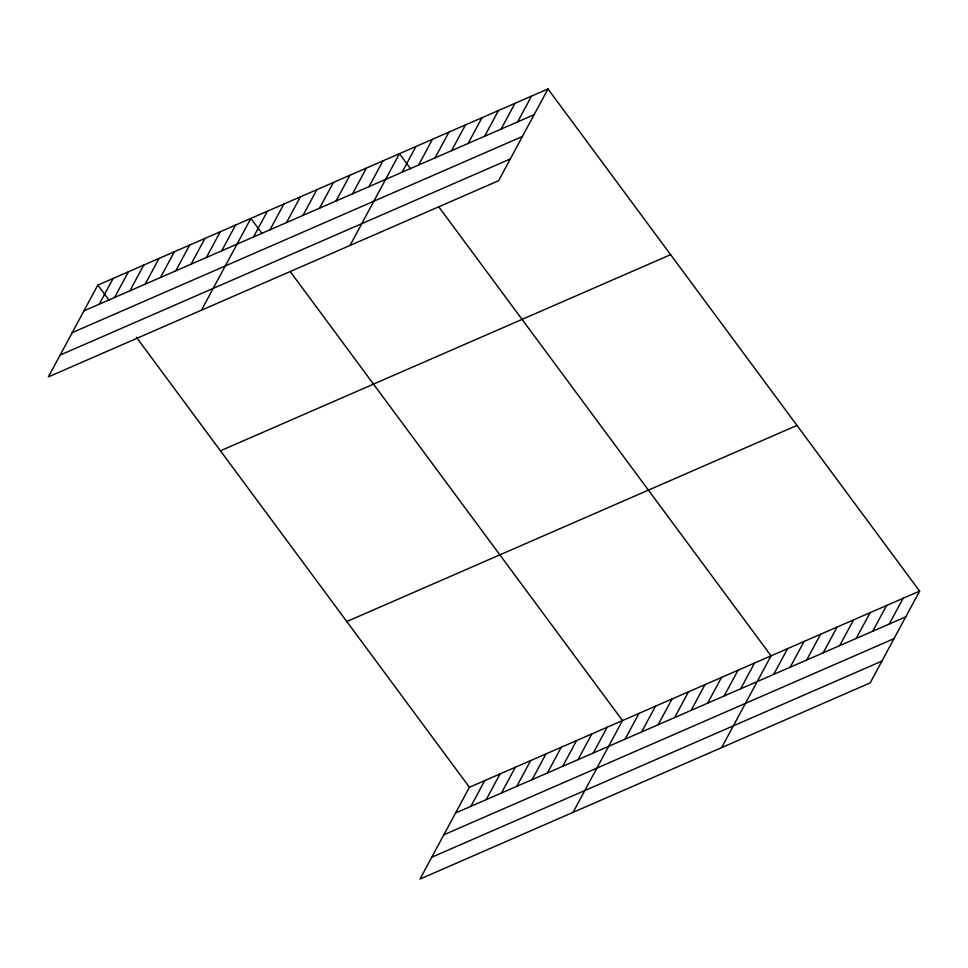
<?xml version="1.0" encoding="UTF-8"?>
<svg xmlns="http://www.w3.org/2000/svg" width="968" height="968" viewBox="0 0 968 968"><rect width="100%" height="100%" fill="white"/><g stroke="black" fill="none" stroke-linecap="round" stroke-linejoin="round"><path stroke-width="1.45" d="M547.985 88.959L97.816 285.1L48.4 376.879L498.568 180.738L547.985 88.959L919.6 591.121L870.184 682.9L420.015 879.041L469.432 787.262L919.6 591.121M99.268 304.17L113.123 278.433M114.575 297.503L128.429 271.766M129.881 290.836L143.736 265.099M145.188 284.168L159.042 258.432M160.494 277.501L174.349 251.765M175.789 270.834L189.655 245.085M191.095 264.155L204.962 238.418M206.402 257.488L220.268 231.751M221.708 250.821L235.575 225.084M201.453 310.196L250.881 218.417L262.026 233.482M253.519 236.966L267.386 211.218M270.024 229.767L283.89 204.03M286.54 222.579L300.395 196.843M303.044 215.38L316.899 189.643M319.549 208.193L333.403 182.456M336.053 201.005L349.908 175.268M352.558 193.806L366.412 168.069M369.062 186.618L382.929 160.882M350.017 245.473L399.433 153.694L410.577 168.759M402.083 172.231L415.938 146.495M418.587 165.044L432.442 139.307M435.092 157.857L448.946 132.108M451.596 150.657L465.451 124.92M468.101 143.47L481.955 117.733M484.605 136.27L498.472 110.533M501.109 129.083L514.976 103.346M517.626 121.895L531.48 96.159M470.884 806.332L484.738 780.583M486.19 799.653L500.045 773.916M501.497 792.986L515.351 767.249M516.803 786.318L530.658 760.582M532.097 779.651L545.964 753.915M547.404 772.984L561.271 747.248M562.711 766.317L576.577 740.58M578.017 759.65L591.884 733.913M593.323 752.971L607.178 727.234M573.068 812.346L622.485 720.567L290.327 271.718M625.134 739.116L639.001 713.38M641.639 731.929L655.505 706.18M658.155 724.73L672.01 698.993M674.66 717.542L688.514 691.805M691.164 710.355L705.019 684.606M707.668 703.155L721.523 677.418M724.173 695.968L738.027 670.231M740.677 688.768L754.544 663.032M721.632 747.623L771.048 655.844L438.879 206.995M773.698 674.394L787.553 648.657M790.203 667.194L804.057 641.457M806.707 660.007L820.561 634.27M823.211 652.819L837.066 627.07M839.716 645.62L853.57 619.883M856.22 638.432L870.087 612.696M872.725 631.233L886.591 605.496M889.241 624.045L903.096 598.309M83.962 310.837L534.13 114.696M72.225 332.641L522.393 136.488M60.137 355.087L510.305 158.946M220.45 450.81L670.618 254.669M346.798 621.553L796.966 425.4M455.577 812.999L905.745 616.858M443.84 834.791L894.009 638.65M431.752 857.249L881.921 661.108M97.816 285.1L108.973 300.165M136.403 337.251L469.432 787.262"/></g></svg>
